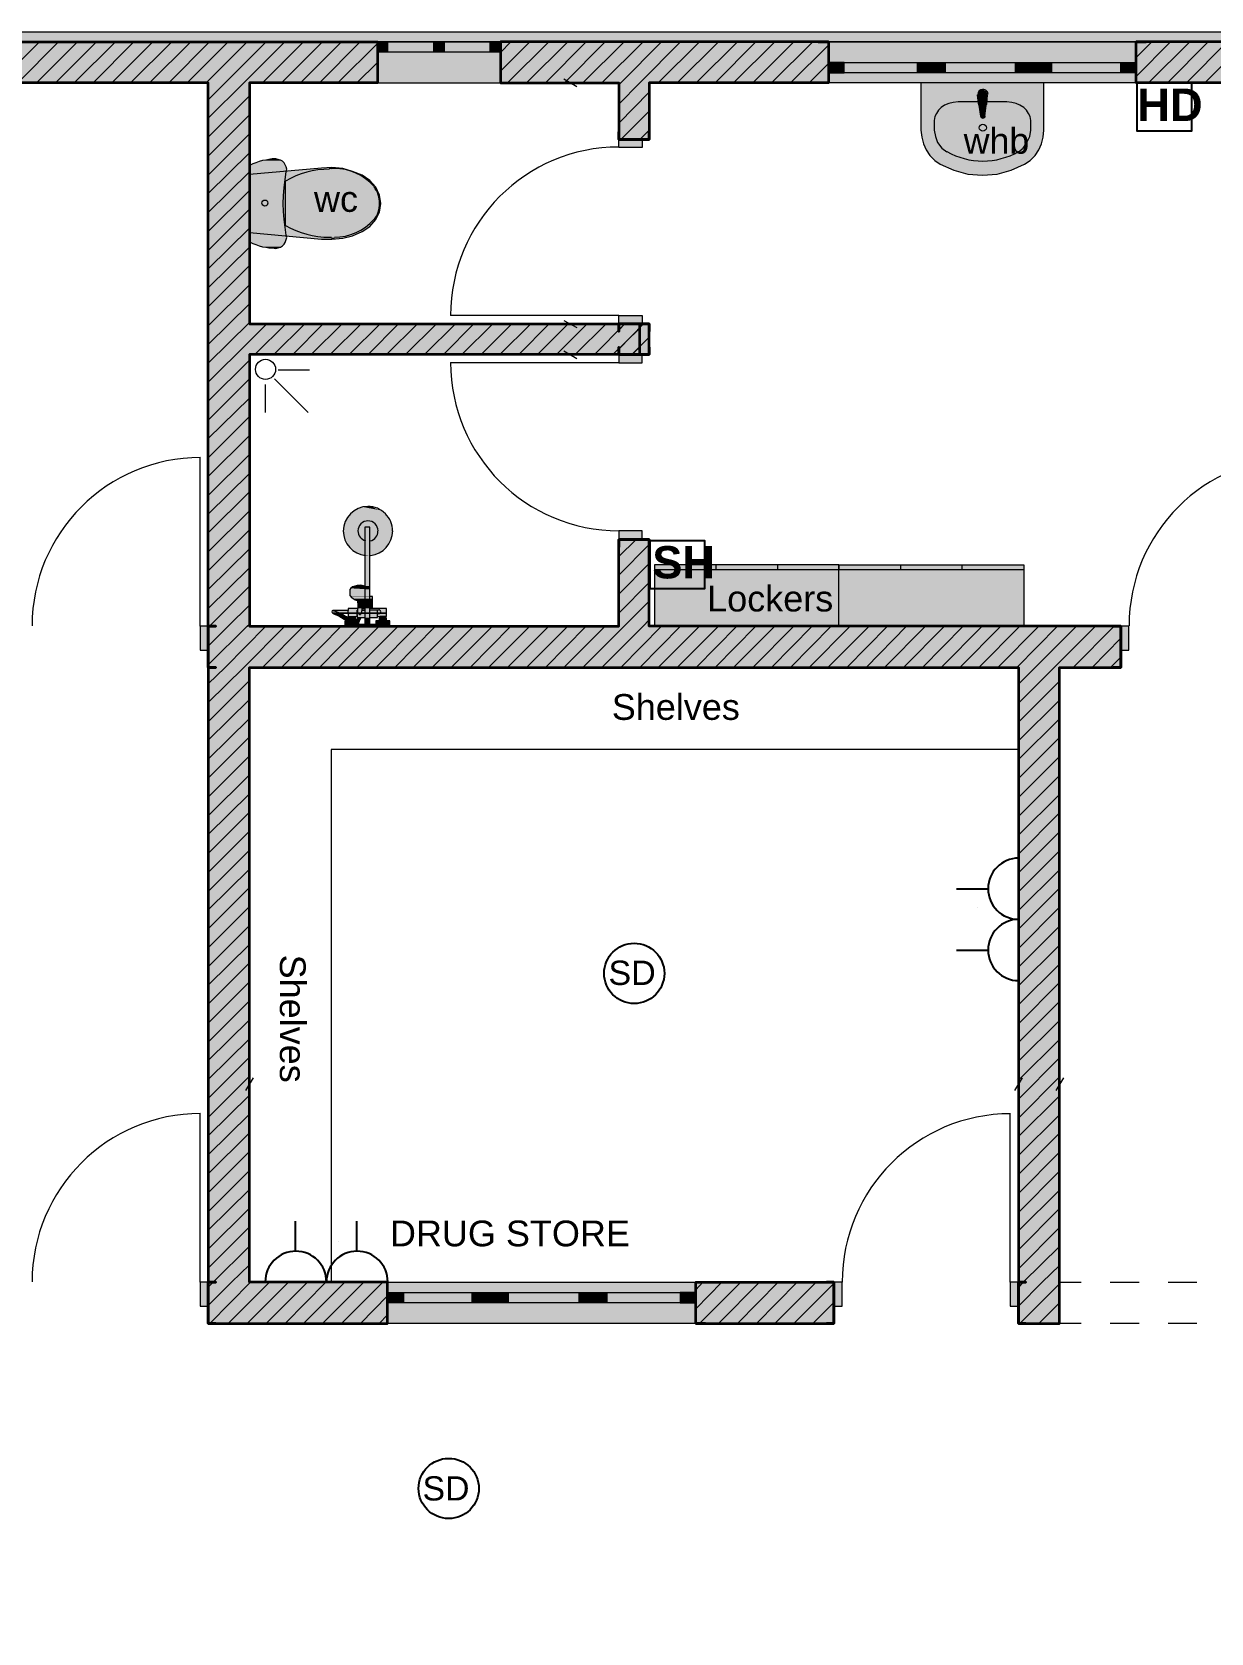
# Model space of a CAD drawing. Header units: inches. Extents: x 1845 to 54835, y 15201 to 50607.
# Drawn here: x 9544 to 21049, y 33993 to 49617 of the extents above; entities that cross this region are included whole.
import ezdxf

# ---------------------------------------------------------------- set-up
doc = ezdxf.new("R2010")
doc.units = ezdxf.units.IN
doc.header["$MEASUREMENT"] = 0
doc.layers.add('PDF_Geometry', color=7, linetype='Continuous', true_color=0xfd8379)
doc.layers.add('PDF_Solid Fills', color=7, linetype='Continuous', true_color=0xffffff)
doc.layers.add('PDF_Text', color=7, linetype='Continuous')
doc.styles.add('PDF Arial-BoldMT', font='arial.ttf')
doc.styles.add('PDF ArialMT', font='arial.ttf')
doc.styles.add('PDF ArialNarrow Bold', font='arialbd.ttf')

msp = doc.modelspace()

# ---------------------------------------------------------------- linework, layer by layer
at = {"layer": 'PDF_Geometry', "color": 251, "lineweight": 18, "true_color": 0x696969}
msp.add_lwpolyline([(3263, 49617), (3163, 49617), (3163, 36912), (3263, 36912), (3263, 49522), (48681, 49522), (48681, 49617)], close=True, dxfattribs=at)
at = {"layer": 'PDF_Geometry', "color": 123, "lineweight": 18, "true_color": 0x70cdbd}
msp.add_lwpolyline([(3263, 49522), (3263, 21805), (15058, 21805), (15058, 15804), (23863, 15804), (23863, 21805), (53787, 21805), (53787, 49522)], close=True, dxfattribs=at)
at = {"layer": 'PDF_Geometry', "lineweight": 9}
for points in [[(9264, 49162), (9618, 49522)], [(9407, 49120), (9803, 49522)], [(9587, 49120), (9989, 49522)], [(9772, 49120), (10174, 49522)], [(9957, 49120), (10359, 49522)], [(10142, 49120), (10539, 49522)], [(10322, 49120), (10724, 49522)], [(10507, 49120), (10909, 49522)], [(10692, 49120), (11095, 49522)], [(10878, 49120), (11275, 49522)], [(11058, 49120), (11460, 49522)], [(11243, 49120), (11645, 49522)], [(11264, 48776), (11613, 49120), (12010, 49522)], [(11264, 48956), (11428, 49120), (11830, 49522)], [(11793, 49120), (12195, 49522)], [(11978, 49120), (12380, 49522)], [(12164, 49120), (12566, 49522)], [(12349, 49120), (12746, 49522)], [(12529, 49120), (12915, 49506)], [(14116, 49236), (14402, 49522)], [(14116, 49416), (14217, 49522)], [(14185, 49120), (14587, 49522)], [(14370, 49120), (14772, 49522)], [(14555, 49120), (14952, 49522)], [(14741, 49120), (15137, 49522)], [(14920, 49120), (15323, 49522)], [(15106, 49120), (15508, 49522)], [(15270, 48913), (15476, 49120), (15873, 49522)], [(15270, 49099), (15291, 49120), (15688, 49522)], [(15656, 49120), (16058, 49522)], [(15841, 49120), (16243, 49522)], [(16026, 49120), (16429, 49522)], [(16212, 49120), (16608, 49522)], [(16391, 49120), (16794, 49522)], [(16577, 49120), (16979, 49522)], [(16762, 49120), (17164, 49522)], [(16947, 49120), (17318, 49490)], [(20318, 49183), (20656, 49522)], [(20318, 49368), (20471, 49522)], [(20440, 49120), (20842, 49522)], [(20625, 49120), (21022, 49522)], [(20810, 49120), (21207, 49522)], [(20990, 49120), (21392, 49522)], [(12714, 49120), (12915, 49321)], [(17127, 49120), (17318, 49310)], [(12899, 49120), (12915, 49136)], [(17312, 49120), (17318, 49125)], [(11264, 48591), (11666, 48993)], [(15270, 48728), (15566, 49030)], [(11264, 48405), (11666, 48808)], [(15291, 48569), (15566, 48845)], [(11264, 48220), (11666, 48622)], [(15476, 48569), (15566, 48659)], [(11264, 48040), (11666, 48437)], [(11264, 47855), (11666, 48252)], [(11264, 47670), (11666, 48072)], [(11264, 47485), (11666, 47887)], [(11264, 47305), (11666, 47702)], [(11264, 47120), (11666, 47516)], [(11264, 46934), (11666, 47337)], [(11264, 46749), (11666, 47151)], [(11264, 46569), (11666, 46966)], [(11264, 46384), (11666, 46781)], [(11264, 46199), (11666, 46601), (11835, 46770)], [(11719, 46469), (12021, 46770)], [(11904, 46469), (12206, 46770)], [(12089, 46469), (12386, 46770)], [(12269, 46469), (12571, 46770)], [(12455, 46469), (12756, 46770)], [(12640, 46469), (12941, 46770)], [(12825, 46469), (13121, 46770)], [(13005, 46469), (13307, 46770)], [(13190, 46469), (13492, 46770)], [(13375, 46469), (13677, 46770)], [(13561, 46469), (13857, 46770)], [(13740, 46469), (14042, 46770)], [(13926, 46469), (14227, 46770)], [(14111, 46469), (14412, 46770)], [(14296, 46469), (14592, 46770)], [(14476, 46469), (14778, 46770)], [(14661, 46469), (14963, 46770)], [(14846, 46469), (15148, 46770)], [(15032, 46469), (15328, 46770), (15270, 46707)], [(15211, 46469), (15471, 46723)], [(15270, 46522), (15513, 46770)], [(15566, 46638), (15397, 46469), (15471, 46538)], [(11264, 46014), (11666, 46416)], [(11264, 45828), (11666, 46231)], [(11264, 45649), (11666, 46045)], [(11264, 45463), (11666, 45865)], [(11264, 45278), (11666, 45680)], [(11264, 45093), (11666, 45495)], [(11264, 44913), (11666, 45310)], [(11264, 44728), (11666, 45130)], [(11264, 44543), (11666, 44945)], [(11264, 44357), (11666, 44760)], [(11264, 44177), (11666, 44574)], [(15270, 44500), (15439, 44664)], [(15270, 44315), (15566, 44617)], [(11264, 43992), (11666, 44389)], [(15270, 44130), (15566, 44431)], [(15270, 43945), (15566, 44246)], [(11264, 43807), (11275, 43818), (11666, 44209)], [(11264, 43622), (11460, 43818), (11666, 44024)], [(14920, 43415), (15323, 43818), (15566, 44061)], [(11264, 43442), (11645, 43818), (11666, 43839)], [(11264, 43072), (11613, 43415), (12010, 43818)], [(11264, 43257), (11428, 43415), (11825, 43818)], [(11793, 43415), (12195, 43818)], [(11978, 43415), (12380, 43818)], [(12164, 43415), (12560, 43818)], [(12349, 43415), (12746, 43818)], [(12529, 43415), (12931, 43818)], [(12714, 43415), (13116, 43818)], [(12899, 43415), (13301, 43818)], [(13084, 43415), (13481, 43818)], [(13264, 43415), (13666, 43818)], [(13449, 43415), (13852, 43818)], [(13635, 43415), (14037, 43818)], [(13820, 43415), (14217, 43818)], [(14000, 43415), (14402, 43818)], [(14185, 43415), (14587, 43818)], [(14370, 43415), (14772, 43818)], [(14555, 43415), (14952, 43818)], [(14735, 43415), (15137, 43818)], [(15106, 43415), (15508, 43818), (15566, 43881)], [(15291, 43415), (15688, 43818)], [(15476, 43415), (15873, 43818)], [(15656, 43415), (16058, 43818)], [(15841, 43415), (16243, 43818)], [(16026, 43415), (16423, 43818)], [(16212, 43415), (16608, 43818)], [(16391, 43415), (16794, 43818)], [(16577, 43415), (16979, 43818)], [(16762, 43415), (17159, 43818)], [(16947, 43415), (17344, 43818)], [(17127, 43415), (17529, 43818)], [(17312, 43415), (17714, 43818)], [(17497, 43415), (17894, 43818)], [(17683, 43415), (18079, 43818)], [(17863, 43415), (18265, 43818)], [(18048, 43415), (18450, 43818)], [(18233, 43415), (18630, 43818)], [(18418, 43415), (18815, 43818)], [(18598, 43415), (19000, 43818)], [(18783, 43415), (19185, 43818)], [(18968, 43415), (19371, 43818)], [(19154, 43415), (19551, 43818)], [(19170, 43066), (19519, 43415), (19921, 43818)], [(19170, 43251), (19334, 43415), (19736, 43818)], [(19704, 43415), (20106, 43818)], [(19889, 43415), (20170, 43701)], [(20069, 43415), (20170, 43516)], [(11264, 42886), (11666, 43288)], [(19170, 42881), (19572, 43283)], [(11264, 42706), (11666, 43103)], [(19170, 42701), (19572, 43098)], [(11264, 42521), (11666, 42918)], [(19170, 42516), (19572, 42913)], [(11264, 42336), (11666, 42738)], [(19170, 42331), (19572, 42733)], [(11264, 42151), (11666, 42553)], [(19170, 42146), (19572, 42548)], [(11264, 41966), (11666, 42368)], [(19170, 41960), (19572, 42362)], [(11264, 41786), (11666, 42183)], [(19170, 41780), (19572, 42177)], [(11264, 41600), (11666, 42003)], [(19170, 41595), (19572, 41997)], [(11264, 41415), (11666, 41817)], [(19170, 41410), (19572, 41812)], [(11264, 41230), (11666, 41632)], [(19170, 41225), (19572, 41627)], [(11264, 41050), (11666, 41447)], [(19170, 41045), (19572, 41442)], [(11264, 40865), (11666, 41267)], [(19170, 40860), (19572, 41262)], [(11264, 40680), (11666, 41082)], [(19170, 40674), (19572, 41077)], [(11264, 40495), (11666, 40897)], [(19170, 40489), (19572, 40891)], [(11264, 40315), (11666, 40711)], [(19170, 40309), (19572, 40706)], [(11264, 40129), (11666, 40532)], [(19170, 40124), (19572, 40521)], [(11264, 39944), (11666, 40346)], [(19170, 39939), (19572, 40341)], [(11264, 39759), (11666, 40161)], [(19170, 39754), (19572, 40156)], [(11264, 39579), (11666, 39976)], [(19170, 39574), (19572, 39971)], [(11264, 39394), (11666, 39791)], [(19170, 39389), (19572, 39785)], [(11264, 39209), (11666, 39611)], [(19170, 39203), (19572, 39606)], [(11264, 39023), (11666, 39426)], [(19170, 39018), (19572, 39420)], [(11264, 38844), (11666, 39240)], [(19170, 38838), (19572, 39235)], [(11264, 38658), (11666, 39055)], [(19170, 38653), (19572, 39050)], [(11264, 38473), (11666, 38875)], [(19170, 38468), (19572, 38870)], [(11264, 38288), (11666, 38690)], [(19170, 38283), (19572, 38685)], [(11264, 38103), (11666, 38505)], [(19170, 38097), (19572, 38500)], [(11264, 37923), (11666, 38320)], [(19170, 37918), (19572, 38314)], [(11264, 37738), (11666, 38140)], [(19170, 37732), (19572, 38135)], [(11264, 37552), (11666, 37955)], [(19170, 37547), (19572, 37949)], [(11264, 37367), (11312, 37415), (11666, 37769)], [(19170, 37362), (19217, 37415), (19572, 37764)], [(11264, 37187), (11492, 37415), (11666, 37584)], [(19170, 37182), (19402, 37415), (19572, 37579)], [(11280, 37013), (11677, 37415)], [(11460, 37013), (11862, 37415)], [(11645, 37013), (12047, 37415)], [(11830, 37013), (12232, 37415)], [(12015, 37013), (12412, 37415)], [(12195, 37013), (12597, 37415)], [(12380, 37013), (12783, 37415)], [(12566, 37013), (12968, 37415)], [(16021, 37156), (16275, 37415)], [(16021, 37341), (16090, 37415)], [(16058, 37013), (16460, 37415)], [(16243, 37013), (16645, 37415)], [(16429, 37013), (16825, 37415)], [(16614, 37013), (17011, 37415)], [(16794, 37013), (17196, 37415)], [(16979, 37013), (17370, 37404)], [(19185, 37013), (19572, 37399)], [(12751, 37013), (13015, 37283)], [(17164, 37013), (17370, 37219)], [(19371, 37013), (19572, 37214)], [(12931, 37013), (13015, 37097)], [(17349, 37013), (17370, 37034)], [(19556, 37013), (19572, 37029)]]:
    msp.add_lwpolyline(points, dxfattribs=at)
at = {"layer": 'PDF_Geometry', "color": 7, "lineweight": 35}
for points in [[(11338, 43818), (11264, 43818), (11338, 43818), (11264, 43818), (11264, 49120), (9264, 49120), (9264, 49220), (9264, 49321), (9264, 49522), (9364, 49522)], [(9264, 49522), (12915, 49522), (12915, 49421), (12915, 49120), (11666, 49120), (11666, 46770), (15471, 46770), (15471, 46469), (11666, 46469), (11666, 43818), (15270, 43818), (15270, 44664), (15497, 44664), (15270, 44664), (15270, 44590), (15270, 44664)], [(17318, 49522), (14116, 49522), (14116, 49421), (14116, 49120), (15270, 49120), (15270, 48569), (15497, 48569), (15270, 48569), (15270, 48644), (15270, 48569)], [(17217, 49522), (17318, 49522), (17318, 49321), (17318, 49220), (17318, 49120), (15566, 49120), (15566, 48569), (15497, 48569), (15566, 48569), (15566, 48644), (15566, 48569)], [(22043, 43818), (21969, 43818), (22043, 43818), (21969, 43818), (21969, 49120), (20318, 49120), (20318, 49220), (20318, 49321), (20318, 49522), (20418, 49522)], [(23271, 49522), (20318, 49522)], [(15270, 48644), (15270, 48569), (15497, 48569), (15566, 48569), (15566, 48644)], [(15566, 46469), (15566, 46770), (15497, 46770), (15270, 46770), (15270, 46696), (15270, 46770), (15270, 46696)], [(15566, 46770), (15566, 46696)], [(15270, 46543), (15270, 46469), (15270, 46543), (15270, 46469), (15497, 46469), (15566, 46469), (15497, 46469), (15270, 46469), (15497, 46469), (15566, 46469), (15566, 46543), (15566, 46469), (15566, 46543)], [(15270, 44590), (15270, 44664), (15497, 44664), (15566, 44664), (15566, 44590)], [(19170, 37013), (19572, 37013), (19572, 37415), (19572, 43415), (20170, 43415), (20170, 43585), (20170, 43818), (15566, 43818), (15566, 44664), (15497, 44664), (15566, 44664), (15566, 44590), (15566, 44664)], [(11264, 43818), (11264, 43585), (11264, 43818), (11264, 43585), (11264, 43415), (11264, 43585), (11264, 43415)], [(20170, 43818), (20096, 43818), (20170, 43818), (20170, 43585), (20170, 43415), (20096, 43415), (20170, 43415), (20096, 43415)], [(20170, 43415), (20170, 43585), (20170, 43818), (20096, 43818)], [(11338, 43415), (11264, 43415), (11338, 43415), (11264, 43415), (11264, 37415), (11338, 37415), (11264, 37415), (11338, 37415)], [(12915, 37013), (13015, 37013), (13015, 37214), (13015, 37314), (13015, 37415), (11666, 37415), (11666, 43415), (19170, 43415), (19170, 37415)], [(11264, 37415), (11264, 37182), (11264, 37415), (11264, 37182), (11264, 37013), (11338, 37013), (11264, 37013), (11338, 37013)], [(16116, 37013), (16021, 37013), (16021, 37214), (16021, 37314), (16021, 37415), (17370, 37415), (17370, 37182), (17370, 37415), (17296, 37415), (17370, 37415)], [(16021, 37013), (17370, 37013), (17370, 37182), (17370, 37415), (17296, 37415)], [(19244, 37415), (19170, 37415), (19244, 37415), (19170, 37415), (19170, 37182), (19170, 37013), (19170, 37182), (19170, 37415), (19170, 37182), (19170, 37013), (19244, 37013), (19170, 37013), (19244, 37013)], [(11264, 37013), (11264, 37182), (11264, 37013), (13015, 37013)], [(17370, 37013), (17296, 37013)]]:
    msp.add_lwpolyline(points, dxfattribs=at)
at = {"layer": 'PDF_Geometry', "color": 7, "lineweight": 13}
for points in [[(12915, 49120), (14116, 49120), (14116, 49421), (14116, 49522), (14116, 49421), (14016, 49421), (14016, 49522), (14116, 49522), (12915, 49522), (13015, 49522), (13015, 49421), (12915, 49421), (12915, 49522), (12915, 49421)], [(13518, 49421), (13465, 49421), (13465, 49522), (13518, 49522), (13566, 49522), (13566, 49421)], [(20318, 49120), (17318, 49120), (17318, 49220), (17318, 49321), (17318, 49220), (17471, 49220), (17471, 49321), (17318, 49321), (17318, 49522), (20318, 49522), (20318, 49321), (20318, 49220)], [(18318, 49220), (18185, 49220), (18185, 49321), (18318, 49321), (18455, 49321), (18455, 49220)], [(19318, 49220), (19143, 49220), (19143, 49321), (19318, 49321), (19492, 49321), (19492, 49220)], [(20318, 49220), (20170, 49220), (20170, 49321), (20318, 49321)], [(13015, 37415), (16021, 37415), (16021, 37314), (16021, 37214), (16021, 37314), (15868, 37314), (15868, 37214), (16021, 37214), (16021, 37013), (13015, 37013), (13015, 37214), (13015, 37314)], [(13015, 37314), (13169, 37314), (13169, 37214), (13015, 37214)], [(14016, 37314), (14190, 37314), (14190, 37214), (14016, 37214), (13841, 37214), (13841, 37314)], [(15016, 37314), (15153, 37314), (15153, 37214), (15016, 37214), (14883, 37214), (14883, 37314)]]:
    msp.add_lwpolyline(points, close=True, dxfattribs=at)
for points in [[(13015, 49522), (13465, 49522)], [(13465, 49421), (13015, 49421)], [(13566, 49522), (14016, 49522)], [(14016, 49421), (13566, 49421)], [(17318, 49522), (17217, 49522)], [(20318, 49522), (20418, 49522)], [(17471, 49321), (18185, 49321)], [(18185, 49220), (17471, 49220)], [(18455, 49321), (19143, 49321)], [(19143, 49220), (18455, 49220)], [(19492, 49321), (20170, 49321)], [(20170, 49220), (19492, 49220)], [(14894, 49120), (14703, 49120)], [(14862, 49083), (14735, 49157)], [(14894, 46770), (14703, 46770)], [(14735, 46802), (14862, 46733)], [(14894, 46469), (14703, 46469)], [(14735, 46506), (14862, 46432)], [(11947, 46321), (12253, 46321)], [(11820, 46178), (11820, 45903)], [(11910, 46231), (12238, 45903)], [(14894, 43818), (14703, 43818)], [(11666, 42616), (11666, 43415), (19170, 43415), (19170, 42616), (12465, 42616), (12465, 37415), (11666, 37415), (11666, 43415), (12465, 43415)], [(11703, 39410), (11629, 39288)], [(11666, 39256), (11666, 39442)], [(19207, 39410), (19133, 39288)], [(19170, 39256), (19170, 39442)], [(19609, 39410), (19535, 39288)], [(19572, 39256), (19572, 39442)], [(19783, 37013), (19572, 37013), (19572, 37415), (19783, 37415)], [(20064, 37415), (20350, 37415)], [(20630, 37415), (20910, 37415)], [(13169, 37314), (13841, 37314)], [(13841, 37214), (13169, 37214)], [(14190, 37314), (14883, 37314)], [(14883, 37214), (14190, 37214)], [(15153, 37314), (15868, 37314)], [(15868, 37214), (15153, 37214)], [(13015, 37013), (12915, 37013)], [(16021, 37013), (16116, 37013)], [(20350, 37013), (20064, 37013)], [(20910, 37013), (20630, 37013)]]:
    msp.add_lwpolyline(points, dxfattribs=at)
at = {"layer": 'PDF_Geometry', "color": 39, "lineweight": 13, "true_color": 0x563838}
for points in [[(18217, 48659), (18228, 48591), (18244, 48527), (18270, 48469), (18307, 48411), (18355, 48363), (18408, 48326), (18540, 48268), (18677, 48231), (18820, 48220), (18963, 48231), (19101, 48268), (19228, 48326), (19286, 48363), (19334, 48411), (19371, 48469), (19397, 48527), (19413, 48591), (19418, 48659), (19418, 49120), (18217, 49120)], [(11698, 47553), (11730, 47543), (11761, 47532), (11793, 47522), (11825, 47516), (11857, 47511), (11888, 47511), (11925, 47506), (11947, 47511), (11968, 47516), (11989, 47532), (12005, 47548), (12015, 47564), (12026, 47591), (12031, 47612), (12026, 47633), (12015, 47712), (12005, 47786), (11999, 47866), (11994, 47945), (11999, 48019), (12005, 48099), (12015, 48178), (12026, 48252), (12031, 48278), (12026, 48300), (12015, 48321), (12005, 48342), (11989, 48358), (11968, 48368), (11947, 48374), (11925, 48379), (11888, 48379), (11857, 48374), (11825, 48368), (11793, 48363), (11761, 48353), (11730, 48342), (11698, 48331), (11666, 48315), (11666, 47569)], [(12672, 47628), (12767, 47670), (12841, 47718), (12899, 47786), (12936, 47860), (12947, 47945), (12936, 48024), (12899, 48104), (12841, 48167), (12767, 48220), (12672, 48257), (12576, 48284), (12470, 48294), (12370, 48289), (11666, 48226), (11666, 47659), (12370, 47596), (12470, 47596), (12576, 47606)], [(12640, 43902), (12603, 43913), (12550, 43945), (12629, 43945), (12629, 43913), (12640, 43913)], [(12730, 43902), (12719, 43886), (12703, 43881), (12703, 43897), (12693, 43897), (12693, 43913), (12719, 43913), (12719, 43902)]]:
    msp.add_lwpolyline(points, close=True, dxfattribs=at)
at = {"layer": 'PDF_Geometry', "color": 1, "lineweight": 25}
for points in [[(20328, 49120), (20858, 49120), (20858, 48649), (20328, 48649)], [(15577, 44654), (16106, 44654), (16106, 44183), (15577, 44183)]]:
    msp.add_lwpolyline(points, close=True, dxfattribs=at)
at = {"layer": 'PDF_Geometry', "color": 39, "lineweight": 13, "true_color": 0x563838}
for points in [[(19170, 48448), (19217, 48485), (19254, 48538), (19281, 48596), (19291, 48659), (19291, 48755), (19286, 48792), (19270, 48823), (19249, 48855), (19222, 48882), (19185, 48903), (19148, 48919), (19106, 48929), (19058, 48935), (18582, 48935), (18535, 48929), (18492, 48919), (18450, 48903), (18418, 48882), (18392, 48855), (18371, 48823), (18355, 48792), (18349, 48755), (18349, 48659), (18360, 48596), (18381, 48538), (18423, 48485), (18471, 48448)], [(18767, 49003), (18778, 48919)], [(18794, 48924), (18794, 48956), (18847, 48956), (18847, 48924)], [(18863, 48919), (18868, 49003)], [(18783, 48903), (18799, 48797)], [(18841, 48797), (18857, 48903)], [(12015, 48162), (12015, 48162)], [(12015, 48162), (12015, 47945), (12015, 47728)], [(12465, 48278), (12465, 48278)], [(12878, 48104), (12878, 48104)], [(12931, 47945), (12931, 47945)], [(12878, 47781), (12878, 47781)], [(12465, 47612), (12465, 47612)], [(12476, 43945), (12502, 43934), (12539, 43918), (12592, 43886), (12629, 43876), (12629, 43871), (12597, 43871), (12597, 43818), (12735, 43818), (12735, 43865), (12740, 43865), (12740, 43871), (12756, 43902), (12793, 43902), (12793, 43834), (12735, 43834), (12735, 43818), (12899, 43818), (12899, 43834), (12841, 43834), (12841, 43902), (12915, 43902), (12915, 43913), (12941, 43913), (12941, 43897), (12931, 43897), (12931, 43871), (12899, 43871), (12899, 43818), (13037, 43818), (13037, 43871), (13005, 43871), (13005, 43897), (12994, 43897), (12994, 43913), (13005, 43913), (13005, 43992), (12867, 43992), (12867, 44109), (12862, 44109), (12857, 44109), (12851, 44109), (12846, 44109), (12841, 44109), (12841, 44506), (12841, 44786), (12793, 44786), (12793, 44506), (12793, 44209), (12767, 44215), (12746, 44220), (12719, 44215), (12693, 44209), (12672, 44204), (12656, 44188), (12645, 44177), (12645, 44162), (12645, 44140), (12645, 44135), (12645, 44119), (12650, 44114), (12661, 44098), (12666, 44098), (12677, 44088), (12698, 44077), (12709, 44072), (12719, 44072), (12724, 44035), (12724, 43992), (12629, 43992), (12629, 43971), (12481, 43971), (12513, 43961), (12550, 43945)], [(17418, 44416), (17418, 44368), (15619, 44368)], [(19222, 44416), (19222, 43818), (17418, 43818), (17418, 44416), (15619, 44416), (15619, 43818), (17418, 43818), (17418, 44416), (19222, 44416), (19222, 44368), (17418, 44368)], [(16217, 44416), (16217, 44368)], [(16820, 44416), (16820, 44368)], [(18021, 44416), (18021, 44368)], [(18619, 44416), (18619, 44368)], [(12719, 44072), (12724, 44072), (12746, 44066), (12761, 44072), (12777, 44072), (12788, 44077), (12793, 44077)], [(12767, 43992), (12767, 44072), (12767, 44035), (12761, 43950), (12761, 43945), (12761, 43939), (12756, 43939), (12751, 43939), (12735, 43939), (12740, 43934), (12746, 43934), (12751, 43934), (12751, 43939)], [(12793, 44209), (12793, 43902)], [(12793, 44103), (12793, 44103)], [(12793, 44072), (12793, 44072)], [(12841, 43902), (12841, 44109)], [(12629, 43945), (12629, 43971)], [(12640, 43913), (12693, 43913)], [(12719, 43934), (12719, 43929), (12719, 43918), (12719, 43913), (12719, 43976), (12724, 43976)], [(12735, 43939), (12730, 43939), (12724, 43945), (12724, 43950), (12724, 43992)], [(12735, 43939), (12735, 43939)], [(12761, 43992), (12793, 43992)], [(12761, 43976), (12793, 43976)], [(12767, 44024), (12793, 44024)], [(12867, 44024), (12841, 44024)], [(12867, 43992), (12841, 43992)], [(12915, 43913), (12915, 43976), (12841, 43976)], [(12926, 43939), (12915, 43939)], [(12994, 43913), (12941, 43913)], [(12629, 43876), (12656, 43865), (12693, 43860), (12703, 43860), (12730, 43860), (12735, 43860), (12735, 43865)], [(12650, 43871), (12629, 43871)], [(12640, 43902), (12661, 43892), (12698, 43886), (12703, 43881)], [(12693, 43897), (12687, 43897), (12650, 43897)], [(12650, 43897), (12650, 43897)], [(12650, 43865), (12650, 43865)], [(12687, 43886), (12687, 43897)], [(12730, 43902), (12756, 43902)], [(12841, 43834), (12793, 43834)], [(13005, 43871), (12931, 43871)], [(12994, 43897), (12941, 43897)], [(12947, 43871), (12947, 43897)], [(12984, 43871), (12984, 43897)]]:
    msp.add_lwpolyline(points, dxfattribs=at)
for points in [[(18823, 48887, 0.255551), (18856, 48905, 0.122777), (18863, 48923)], [(18800, 48799, 0.376902), (18824, 48778, 0.378573), (18847, 48799)], [(18473, 48450, 0.129785), (18822, 48358, 0.129815), (19172, 48450)], [(12880, 48112, 0.214307), (12494, 48286, 0.013112), (12464, 48285, 0.007454), (12444, 48286)], [(12018, 47730, 0.133156), (12447, 47614, 0.007455), (12467, 47614)], [(13063, 44746, 0.414378), (12822, 44987, 0.414213), (12582, 44746)], [(12921, 44748, 0.414775), (12823, 44846, 0.414382), (12725, 44748, 0.344666), (12799, 44653)], [(12484, 43973, 0.412527), (12471, 43960, 0.323804), (12480, 43947)], [(12929, 43941, 0.414607), (12947, 43960, 0.416688), (12929, 43978)]]:
    msp.add_lwpolyline(points, format="xyb", dxfattribs=at)
at = {"layer": 'PDF_Geometry', "color": 30, "lineweight": 20, "true_color": 0xff6600}
for points in [[(15497, 48569), (15497, 48490), (15270, 48490), (15270, 48569)], [(15270, 46770), (15270, 46850), (15497, 46850), (15497, 46770)], [(15270, 46469), (15270, 46389), (15497, 46389), (15497, 46469)], [(15497, 44664), (15497, 44749), (15270, 44749), (15270, 44664)], [(11264, 43818), (11185, 43818), (11185, 43585), (11264, 43585)], [(20170, 43585), (20249, 43585), (20249, 43818), (20170, 43818)], [(11264, 37415), (11185, 37415), (11185, 37182), (11264, 37182)], [(17370, 37182), (17450, 37182), (17450, 37415), (17370, 37415)], [(19170, 37415), (19090, 37415), (19090, 37182), (19170, 37182)]]:
    msp.add_lwpolyline(points, close=True, dxfattribs=at)
at = {"layer": 'PDF_Geometry', "color": 30, "lineweight": 18, "true_color": 0xff6600}
for points in [[(15270, 46850), (13629, 46850)], [(15270, 46389), (13629, 46389)], [(11185, 43818), (11185, 45458)], [(11185, 37415), (11185, 39055)], [(19090, 37415), (19090, 39055)]]:
    msp.add_lwpolyline(points, dxfattribs=at)
at = {"layer": 'PDF_Geometry', "color": 7, "lineweight": 35}
for points in [[(15566, 46696), (15566, 46770), (15497, 46770), (15270, 46770), (15497, 46770), (15566, 46770)], [(17296, 37013), (17370, 37013), (17370, 37182), (17370, 37013)]]:
    msp.add_lwpolyline(points, close=True, dxfattribs=at)
at = {"layer": 'PDF_Geometry', "color": 7, "lineweight": 0, "true_color": 0xffffff, "const_width": 598}
msp.add_lwpolyline([(19222, 44117), (17418, 44117), (15619, 44117)], dxfattribs=at)
at = {"layer": 'PDF_Geometry', "color": 7, "lineweight": 0, "true_color": 0xffffff}
for points in [[(13005, 43945), (12476, 43945), (13005, 43945)], [(12550, 43945), (12476, 43945), (12550, 43945)], [(12740, 43865), (12597, 43865), (12740, 43865)], [(12735, 43865), (12597, 43865), (12735, 43865)]]:
    msp.add_lwpolyline(points, dxfattribs=at)
at = {"layer": 'PDF_Geometry', "color": 1, "lineweight": 25}
for points in [[(19173, 41555, 1), (19173, 40957, 1), (19173, 40359)], [(13016, 37419, 1), (12418, 37419, 1), (11820, 37419)]]:
    msp.add_lwpolyline(points, format="xyb", dxfattribs=at)
for points in [[(19170, 41553), (19170, 40352)], [(18868, 41251), (18566, 41251)], [(18767, 41071), (18767, 41071)], [(18868, 40653), (18566, 40653)], [(12116, 37711), (12116, 38013)], [(12714, 37711), (12714, 38013)], [(12534, 37812), (12534, 37812)], [(13015, 37415), (11814, 37415)]]:
    msp.add_lwpolyline(points, dxfattribs=at)
at = {"layer": 'PDF_Geometry', "color": 39, "lineweight": 13, "true_color": 0x563838}
for centre, radius in [((18823, 48683), 34.4), ((11817, 47948), 29.1)]:
    msp.add_circle(centre, radius, dxfattribs=at)
at = {"layer": 'PDF_Geometry', "color": 7, "lineweight": 13}
msp.add_circle((11823, 46325), 97.9, dxfattribs=at)
at = {"layer": 'PDF_Geometry', "color": 4, "lineweight": 25}
for centre in [(15421, 40430), (13611, 35403)]:
    msp.add_circle(centre, 294, dxfattribs=at)
at = {"layer": 'PDF_Geometry', "color": 39, "lineweight": 13, "true_color": 0x563838}
for centre, radius, start, end in [((18823, 49006), 50.3, 90.0227, 179.9758), ((18823, 48927), 45, 185.5716, 212.7493), ((18824, 48929), 39.7, 212.5469, 270.0055), ((18824, 48929), 29.1, 180.0604, 269.9396), ((18823, 48927), 29.1, 269.9323, 0.0821), ((18824, 49008), 50.3, 359.9452, 90.0548), ((12447, 47429), 849, 89.9841, 120.3211), ((12658, 47942), 278, 0.3514, 36.2885), ((12658, 47948), 278, 323.6903, 359.6481), ((12495, 48130), 516, 269.978, 318.3948), ((12494, 48063), 457, 266.5995, 270.2112), ((12823, 44748), 241, 180.0275, 264.2322), ((12822, 44746), 97.9, 283.8373, 0.0054), ((12823, 44748), 241, 275.7513, 359.989), ((12928, 43958), 18.5, 90.0162, 119.8626)]:
    msp.add_arc(centre, radius, start, end, dxfattribs=at)
at = {"layer": 'PDF_Geometry', "color": 30, "lineweight": 18, "true_color": 0xff6600}
for centre, start, end in [((15272, 46852), 90, 180), ((15272, 46392), 180, 270), ((11188, 43822), 90, 180), ((21893, 43822), 90, 180), ((11188, 37419), 90, 180), ((19093, 37417), 90, 180)]:
    msp.add_arc(centre, 1643, start, end, dxfattribs=at)
at = {"layer": 'PDF_Solid Fills', "transparency": 33554559}
for points in [[(3263, 49522), (48681, 49522), (3263, 49617)], [(48681, 49522), (3263, 49617), (48681, 49617)], [(9264, 49522), (9264, 49120), (12915, 49522)], [(9264, 49120), (12915, 49522), (12915, 49120)], [(14116, 49522), (12915, 49522), (14116, 49120)], [(12915, 49522), (14116, 49120), (12915, 49120)], [(12915, 49522), (13015, 49522), (12915, 49421)], [(13015, 49522), (12915, 49421), (13015, 49421)], [(13015, 49522), (13465, 49522), (13015, 49421)], [(13465, 49522), (13015, 49421), (13465, 49421)], [(13518, 49421), (13465, 49421), (13518, 49522)], [(13465, 49421), (13518, 49522), (13465, 49522)], [(13518, 49522), (13566, 49522), (13518, 49421)], [(13566, 49522), (13518, 49421), (13566, 49421)], [(13566, 49522), (14016, 49522), (13566, 49421)], [(14016, 49522), (13566, 49421), (14016, 49421)], [(14116, 49421), (14016, 49421), (14116, 49522)], [(14016, 49421), (14116, 49522), (14016, 49522)], [(14116, 49522), (14116, 49120), (17318, 49522)], [(14116, 49120), (17318, 49522), (17318, 49120)], [(20318, 49522), (17318, 49522), (20318, 49120)], [(17318, 49522), (20318, 49120), (17318, 49120)], [(20318, 49522), (20318, 49120), (23271, 49522)], [(20318, 49120), (23271, 49522), (23271, 49120)], [(17318, 49321), (17471, 49321), (17318, 49220)], [(17471, 49321), (17318, 49220), (17471, 49220)], [(17471, 49321), (18185, 49321), (17471, 49220)], [(18185, 49321), (17471, 49220), (18185, 49220)], [(18318, 49220), (18185, 49220), (18318, 49321)], [(18185, 49220), (18318, 49321), (18185, 49321)], [(18318, 49321), (18455, 49321), (18318, 49220)], [(18455, 49321), (18318, 49220), (18455, 49220)], [(18455, 49321), (19143, 49321), (18455, 49220)], [(19143, 49321), (18455, 49220), (19143, 49220)], [(19318, 49220), (19143, 49220), (19318, 49321)], [(19143, 49220), (19318, 49321), (19143, 49321)], [(19318, 49321), (19492, 49321), (19318, 49220)], [(19492, 49321), (19318, 49220), (19492, 49220)], [(19492, 49321), (20170, 49321), (19492, 49220)], [(20170, 49321), (19492, 49220), (20170, 49220)], [(20318, 49220), (20170, 49220), (20318, 49321)], [(20170, 49220), (20318, 49321), (20170, 49321)], [(11264, 43818), (11666, 43818), (11264, 49120)], [(11666, 43818), (11264, 49120), (11666, 49120)], [(15270, 49120), (15270, 48569), (15566, 49120)], [(15270, 48569), (15566, 49120), (15566, 48569)], [(19418, 49120), (18217, 49120), (19418, 48659)], [(18217, 49120), (19418, 48659), (18217, 48659)], [(18783, 49040), (18868, 49003), (18767, 49003)], [(18868, 49003), (18767, 49003), (18863, 48919)], [(18767, 49003), (18863, 48919), (18778, 48919)], [(18863, 48919), (18778, 48919), (18857, 48903)], [(18778, 48919), (18857, 48903), (18783, 48903)], [(18820, 49056), (18857, 49040), (18783, 49040)], [(18857, 49040), (18783, 49040), (18868, 49003)], [(18857, 48903), (18783, 48903), (18841, 48797)], [(18783, 48903), (18841, 48797), (18799, 48797)], [(18799, 48797), (18804, 48781), (18836, 48781)], [(18799, 48797), (18841, 48797), (18836, 48781)], [(18804, 48781), (18836, 48781), (18820, 48776)], [(19418, 48659), (18217, 48659), (19413, 48591)], [(18217, 48659), (19413, 48591), (18228, 48591)], [(15497, 48569), (15497, 48490), (15270, 48569)], [(15497, 48490), (15270, 48569), (15270, 48490)], [(19413, 48591), (18228, 48591), (19397, 48527)], [(18228, 48591), (19397, 48527), (18244, 48527)], [(19397, 48527), (18244, 48527), (19371, 48469)], [(18244, 48527), (19371, 48469), (18270, 48469)], [(19371, 48469), (18270, 48469), (19334, 48411)], [(18270, 48469), (19334, 48411), (18307, 48411)], [(11671, 48321), (12021, 48315), (11666, 48315)], [(12021, 48315), (11666, 48315), (12026, 48300)], [(11666, 48315), (12026, 48300), (11666, 48300)], [(12026, 48300), (11666, 48300), (12031, 48278)], [(11666, 48300), (12031, 48278), (11666, 48278)], [(11698, 48331), (12015, 48321), (11671, 48321)], [(12015, 48321), (11671, 48321), (12021, 48315)], [(11719, 48342), (12010, 48331), (11698, 48331)], [(12010, 48331), (11698, 48331), (12015, 48321)], [(11730, 48342), (12005, 48342), (11719, 48342)], [(12005, 48342), (11719, 48342), (12010, 48331)], [(11761, 48353), (11999, 48342), (11730, 48342)], [(11999, 48342), (11730, 48342), (12005, 48342)], [(11767, 48358), (11989, 48353), (11761, 48353)], [(11989, 48353), (11761, 48353), (11999, 48342)], [(11793, 48363), (11989, 48358), (11767, 48358)], [(11989, 48358), (11767, 48358), (11989, 48353)], [(11820, 48368), (11978, 48363), (11793, 48363)], [(11978, 48363), (11793, 48363), (11989, 48358)], [(11825, 48368), (11968, 48368), (11820, 48368)], [(11968, 48368), (11820, 48368), (11978, 48363)], [(11857, 48374), (11962, 48368), (11825, 48368)], [(11962, 48368), (11825, 48368), (11968, 48368)], [(11872, 48374), (11952, 48374), (11857, 48374)], [(11952, 48374), (11857, 48374), (11962, 48368)], [(11888, 48379), (11947, 48374), (11872, 48374)], [(11947, 48374), (11872, 48374), (11952, 48374)], [(11925, 48379), (11931, 48379), (11888, 48379)], [(11931, 48379), (11888, 48379), (11947, 48374)], [(12285, 48284), (12672, 48257), (12015, 48257)], [(12370, 48289), (12576, 48284), (12285, 48284)], [(12576, 48284), (12285, 48284), (12672, 48257)], [(12470, 48294), (12502, 48289), (12370, 48289)], [(12502, 48289), (12370, 48289), (12576, 48284)], [(19334, 48411), (18307, 48411), (19286, 48363)], [(18307, 48411), (19286, 48363), (18355, 48363)], [(19286, 48363), (18355, 48363), (19228, 48326)], [(18355, 48363), (19228, 48326), (18408, 48326)], [(19228, 48326), (18408, 48326), (19101, 48268)], [(18408, 48326), (19101, 48268), (18540, 48268)], [(12031, 48278), (11666, 48278), (12026, 48252)], [(11666, 48278), (12026, 48252), (11666, 48252)], [(12015, 48257), (12751, 48226), (11666, 48226)], [(12026, 48252), (11666, 48252), (12015, 48178)], [(11666, 48252), (12015, 48178), (11666, 48178)], [(12751, 48226), (11666, 48226), (12767, 48220)], [(11666, 48226), (12767, 48220), (11666, 48220)], [(12767, 48220), (11666, 48220), (12841, 48167)], [(11666, 48220), (12841, 48167), (11666, 48167)], [(12015, 48178), (11666, 48178), (12005, 48099)], [(11666, 48178), (12005, 48099), (11666, 48099)], [(12841, 48167), (11666, 48167), (12899, 48104)], [(11666, 48167), (12899, 48104), (11666, 48104)], [(12672, 48257), (12015, 48257), (12751, 48226)], [(18540, 48268), (18677, 48231), (18963, 48231)], [(18540, 48268), (19101, 48268), (18963, 48231)], [(18677, 48231), (18963, 48231), (18820, 48220)], [(12899, 48104), (11666, 48104), (12936, 48024)], [(11666, 48104), (12936, 48024), (11666, 48024)], [(12005, 48099), (11666, 48099), (11999, 48019)], [(11666, 48099), (11999, 48019), (11666, 48019)], [(12936, 48024), (11666, 48024), (12947, 47945)], [(11666, 48024), (12947, 47945), (11666, 47945)], [(11999, 48019), (11666, 48019), (11994, 47945)], [(11666, 48019), (11994, 47945), (11666, 47945)], [(12947, 47945), (11666, 47945), (12936, 47860)], [(11666, 47945), (12936, 47860), (11666, 47860)], [(11994, 47945), (11666, 47945), (11999, 47866)], [(11666, 47945), (11999, 47866), (11666, 47866)], [(11999, 47866), (11666, 47866), (12005, 47786)], [(11666, 47866), (12005, 47786), (11666, 47786)], [(12936, 47860), (11666, 47860), (12899, 47786)], [(11666, 47860), (12899, 47786), (11666, 47786)], [(12899, 47786), (11666, 47786), (12841, 47718)], [(11666, 47786), (12841, 47718), (11666, 47718)], [(12005, 47786), (11666, 47786), (12015, 47712)], [(11666, 47786), (12015, 47712), (11666, 47712)], [(12841, 47718), (11666, 47718), (12767, 47670)], [(11666, 47718), (12767, 47670), (11666, 47670)], [(12015, 47712), (11666, 47712), (12026, 47633)], [(11666, 47712), (12026, 47633), (11666, 47633)], [(12767, 47670), (11666, 47670), (12751, 47659)], [(11666, 47670), (12751, 47659), (11666, 47659)], [(12751, 47659), (11666, 47659), (12672, 47628)], [(11666, 47659), (12672, 47628), (12015, 47628)], [(12026, 47633), (11666, 47633), (12031, 47612)], [(11666, 47633), (12031, 47612), (11666, 47612)], [(12031, 47612), (11666, 47612), (12026, 47591)], [(11666, 47612), (12026, 47591), (11666, 47591)], [(12026, 47591), (11666, 47591), (12021, 47569)], [(11666, 47591), (12021, 47569), (11666, 47569)], [(12021, 47569), (11666, 47569), (12015, 47564)], [(11666, 47569), (12015, 47564), (11671, 47564)], [(12015, 47564), (11671, 47564), (12010, 47553)], [(11671, 47564), (12010, 47553), (11698, 47553)], [(12010, 47553), (11698, 47553), (12005, 47548)], [(11698, 47553), (12005, 47548), (11719, 47548)], [(12005, 47548), (11719, 47548), (11999, 47543)], [(11719, 47548), (11999, 47543), (11730, 47543)], [(11999, 47543), (11730, 47543), (11989, 47532)], [(11730, 47543), (11989, 47532), (11761, 47532)], [(11989, 47532), (11761, 47532), (11767, 47532)], [(11761, 47532), (11989, 47532), (11989, 47532)], [(11989, 47532), (11767, 47532), (11978, 47522)], [(11767, 47532), (11978, 47522), (11793, 47522)], [(11978, 47522), (11793, 47522), (11968, 47516)], [(11793, 47522), (11968, 47516), (11820, 47516)], [(11968, 47516), (11820, 47516), (11962, 47516)], [(11820, 47516), (11962, 47516), (11825, 47516)], [(11962, 47516), (11825, 47516), (11952, 47511)], [(11825, 47516), (11952, 47511), (11857, 47511)], [(11952, 47511), (11857, 47511), (11947, 47511)], [(11857, 47511), (11947, 47511), (11872, 47511)], [(11872, 47511), (11888, 47511), (11931, 47511)], [(11872, 47511), (11947, 47511), (11931, 47511)], [(11888, 47511), (11931, 47511), (11925, 47506)], [(12672, 47628), (12015, 47628), (12576, 47606)], [(12015, 47628), (12576, 47606), (12280, 47606)], [(12280, 47606), (12370, 47596), (12502, 47596)], [(12280, 47606), (12576, 47606), (12502, 47596)], [(12370, 47596), (12502, 47596), (12470, 47596)], [(11666, 46469), (15471, 46469), (11666, 46770)], [(15471, 46469), (11666, 46770), (15471, 46770)], [(15270, 46770), (15270, 46850), (15497, 46770)], [(15270, 46850), (15497, 46770), (15497, 46850)], [(15566, 46770), (15270, 46770), (15566, 46469)], [(15270, 46770), (15566, 46469), (15270, 46469)], [(15270, 46469), (15497, 46469), (15270, 46389)], [(15497, 46469), (15270, 46389), (15497, 46389)], [(12629, 44892), (13047, 44818), (12587, 44818)], [(12693, 44950), (13005, 44892), (12629, 44892)], [(13005, 44892), (12629, 44892), (13047, 44818)], [(12772, 44982), (12941, 44950), (12693, 44950)], [(12941, 44950), (12693, 44950), (13005, 44892)], [(12862, 44982), (12772, 44982), (12941, 44950)], [(12587, 44818), (13058, 44733), (12576, 44733)], [(13058, 44733), (12576, 44733), (13037, 44648)], [(12576, 44733), (13037, 44648), (12597, 44648)], [(13047, 44818), (12587, 44818), (13058, 44733)], [(15497, 44664), (15270, 44664), (15497, 44749)], [(15270, 44664), (15497, 44749), (15270, 44749)], [(13037, 44648), (12597, 44648), (12994, 44580)], [(12597, 44648), (12994, 44580), (12645, 44580)], [(12994, 44580), (12645, 44580), (12926, 44527)], [(12645, 44580), (12926, 44527), (12709, 44527)], [(15270, 43818), (15566, 43818), (15270, 44664)], [(15566, 43818), (15270, 44664), (15566, 44664)], [(12926, 44527), (12709, 44527), (12841, 44506)], [(12709, 44527), (12841, 44506), (12793, 44506)], [(12841, 44506), (12793, 44506), (12841, 44209)], [(12793, 44506), (12841, 44209), (12793, 44209)], [(12746, 44220), (12767, 44215), (12719, 44215)], [(12656, 44188), (12841, 44177), (12645, 44177)], [(12841, 44177), (12645, 44177), (12841, 44162)], [(12645, 44177), (12841, 44162), (12645, 44162)], [(12841, 44162), (12645, 44162), (12841, 44140)], [(12645, 44162), (12841, 44140), (12645, 44140)], [(12841, 44140), (12645, 44140), (12841, 44135)], [(12645, 44140), (12841, 44135), (12645, 44135)], [(12841, 44135), (12645, 44135), (12841, 44119)], [(12645, 44135), (12841, 44119), (12645, 44119)], [(12841, 44119), (12645, 44119), (12841, 44114)], [(12645, 44119), (12841, 44114), (12650, 44114)], [(12841, 44114), (12650, 44114), (12841, 44109)], [(12650, 44114), (12841, 44109), (12656, 44109)], [(12672, 44204), (12841, 44188), (12656, 44188)], [(12841, 44188), (12656, 44188), (12841, 44177)], [(12867, 44109), (12656, 44109), (12867, 44098)], [(12656, 44109), (12867, 44098), (12661, 44098)], [(12867, 44098), (12661, 44098), (12666, 44098)], [(12661, 44098), (12867, 44098), (12867, 44098)], [(12867, 44098), (12666, 44098), (12867, 44088)], [(12666, 44098), (12867, 44088), (12677, 44088)], [(12693, 44209), (12841, 44204), (12672, 44204)], [(12841, 44204), (12672, 44204), (12841, 44188)], [(12867, 44088), (12677, 44088), (12867, 44077)], [(12677, 44088), (12867, 44077), (12698, 44077)], [(12719, 44215), (12793, 44209), (12693, 44209)], [(12841, 44209), (12693, 44209), (12841, 44204)], [(12867, 44077), (12698, 44077), (12867, 44072)], [(12698, 44077), (12867, 44072), (12709, 44072)], [(12867, 44072), (12709, 44072), (12719, 44072)], [(12709, 44072), (12867, 44072), (12867, 44072)], [(12767, 44215), (12719, 44215), (12793, 44209)], [(12867, 44072), (12719, 44072), (12867, 44035)], [(12719, 44072), (12867, 44035), (12724, 44035)], [(12470, 43966), (13005, 43961), (12465, 43961)], [(13005, 43961), (12465, 43961), (13005, 43950)], [(12465, 43961), (13005, 43950), (12470, 43950)], [(12481, 43971), (13005, 43966), (12470, 43966)], [(13005, 43966), (12470, 43966), (13005, 43961)], [(13005, 43950), (12470, 43950), (13005, 43945)], [(12470, 43950), (13005, 43945), (12476, 43945)], [(12476, 43945), (13005, 43945), (13005, 43945)], [(12476, 43945), (12550, 43945), (12481, 43945)], [(13005, 43971), (12481, 43971), (13005, 43966)], [(12550, 43945), (12481, 43945), (12560, 43934)], [(12481, 43945), (12560, 43934), (12502, 43934)], [(12560, 43934), (12502, 43934), (12592, 43918)], [(12502, 43934), (12592, 43918), (12539, 43918)], [(12592, 43918), (12539, 43918), (12603, 43913)], [(12539, 43918), (12603, 43913), (12550, 43913)], [(12603, 43913), (12550, 43913), (12624, 43902)], [(12550, 43913), (12624, 43902), (12566, 43902)], [(13005, 43992), (12629, 43992), (13005, 43971)], [(12629, 43992), (13005, 43971), (12629, 43971)], [(13005, 43945), (12629, 43945), (13005, 43913)], [(12629, 43945), (13005, 43913), (12629, 43913)], [(12693, 43913), (12640, 43913), (12693, 43902)], [(12640, 43913), (12693, 43902), (12640, 43902)], [(12915, 43913), (12719, 43913), (12915, 43902)], [(12719, 43913), (12915, 43902), (12719, 43902)], [(12867, 44035), (12724, 44035), (12867, 43992)], [(12724, 44035), (12867, 43992), (12724, 43992)], [(12994, 43913), (12941, 43913), (12994, 43897)], [(12941, 43913), (12994, 43897), (12941, 43897)], [(11264, 43818), (11264, 43585), (11185, 43818)], [(11264, 43585), (11185, 43818), (11185, 43585)], [(11264, 43818), (11264, 43415), (20170, 43818)], [(11264, 43415), (20170, 43818), (20170, 43415)], [(12624, 43902), (12566, 43902), (12640, 43902)], [(12566, 43902), (12640, 43902), (12571, 43902)], [(12693, 43902), (12571, 43902), (12693, 43897)], [(12571, 43902), (12693, 43897), (12582, 43897)], [(12703, 43897), (12582, 43897), (12703, 43886)], [(12582, 43897), (12703, 43886), (12592, 43886)], [(12703, 43886), (12592, 43886), (12703, 43881)], [(12592, 43886), (12703, 43881), (12608, 43881)], [(12740, 43871), (12597, 43871), (12740, 43865)], [(12597, 43871), (12740, 43865), (12597, 43865)], [(12597, 43865), (12740, 43865), (12740, 43865)], [(12597, 43865), (12735, 43865), (12735, 43865)], [(12735, 43865), (12735, 43865), (12597, 43865)], [(12735, 43865), (12597, 43865), (12740, 43865)], [(12735, 43865), (12597, 43865), (12735, 43818)], [(12597, 43865), (12735, 43818), (12597, 43818)], [(12608, 43881), (12703, 43881), (12703, 43881)], [(12703, 43881), (12703, 43881), (12608, 43881)], [(12746, 43881), (12608, 43881), (12746, 43876)], [(12608, 43881), (12746, 43876), (12629, 43876)], [(12746, 43876), (12629, 43876), (12740, 43871)], [(12629, 43876), (12740, 43871), (12629, 43871)], [(12629, 43871), (12740, 43871), (12740, 43871)], [(12740, 43871), (12740, 43871), (12629, 43871)], [(12640, 43902), (12693, 43902), (12693, 43902)], [(12693, 43902), (12693, 43902), (12640, 43902)], [(12719, 43886), (12746, 43881), (12703, 43881)], [(12703, 43881), (12746, 43881), (12746, 43881)], [(12746, 43881), (12746, 43881), (12703, 43881)], [(12730, 43902), (12751, 43886), (12719, 43886)], [(12751, 43886), (12719, 43886), (12746, 43881)], [(12756, 43902), (12730, 43902), (12751, 43886)], [(12899, 43834), (12735, 43834), (12899, 43818)], [(12735, 43834), (12899, 43818), (12735, 43818)], [(12841, 43902), (12793, 43902), (12841, 43834)], [(12793, 43902), (12841, 43834), (12793, 43834)], [(13037, 43871), (12899, 43871), (13037, 43818)], [(12899, 43871), (13037, 43818), (12899, 43818)], [(13005, 43897), (12931, 43897), (13005, 43871)], [(12931, 43897), (13005, 43871), (12931, 43871)], [(20170, 43585), (20170, 43818), (20249, 43585)], [(20170, 43818), (20249, 43585), (20249, 43818)], [(11264, 37415), (11666, 37415), (11264, 43415)], [(11666, 37415), (11264, 43415), (11666, 43415)], [(19170, 43415), (19170, 37415), (19572, 43415)], [(19170, 37415), (19572, 43415), (19572, 37415)], [(11264, 37415), (11264, 37182), (11185, 37415)], [(11264, 37182), (11185, 37415), (11185, 37182)], [(11264, 37415), (11264, 37013), (13015, 37415)], [(11264, 37013), (13015, 37415), (13015, 37013)], [(13015, 37013), (16021, 37013), (13015, 37415)], [(16021, 37013), (13015, 37415), (16021, 37415)], [(16021, 37013), (17370, 37013), (16021, 37415)], [(17370, 37013), (16021, 37415), (17370, 37415)], [(17370, 37182), (17370, 37415), (17450, 37182)], [(17370, 37415), (17450, 37182), (17450, 37415)], [(19170, 37415), (19170, 37182), (19090, 37415)], [(19170, 37182), (19090, 37415), (19090, 37182)], [(19170, 37415), (19170, 37013), (19572, 37415)], [(19170, 37013), (19572, 37415), (19572, 37013)], [(13015, 37314), (13169, 37314), (13015, 37214)], [(13169, 37314), (13015, 37214), (13169, 37214)], [(13841, 37214), (13169, 37214), (13841, 37314)], [(13169, 37214), (13841, 37314), (13169, 37314)], [(14016, 37214), (13841, 37214), (14016, 37314)], [(13841, 37214), (14016, 37314), (13841, 37314)], [(14016, 37314), (14190, 37314), (14016, 37214)], [(14190, 37314), (14016, 37214), (14190, 37214)], [(14883, 37214), (14190, 37214), (14883, 37314)], [(14190, 37214), (14883, 37314), (14190, 37314)], [(15016, 37214), (14883, 37214), (15016, 37314)], [(14883, 37214), (15016, 37314), (14883, 37314)], [(15016, 37314), (15153, 37314), (15016, 37214)], [(15153, 37314), (15016, 37214), (15153, 37214)], [(15868, 37214), (15153, 37214), (15868, 37314)], [(15153, 37214), (15868, 37314), (15153, 37314)], [(16021, 37214), (15868, 37214), (16021, 37314)], [(15868, 37214), (16021, 37314), (15868, 37314)]]:
    msp.add_solid(points, dxfattribs=at)

# ---------------------------------------------------------------- texts
at = {"layer": 'PDF_Text', "attachment_point": 4}
for s, insert, char_height, style in [('HD', (20329, 48907), 316.9, 'PDF ArialNarrow Bold'), ('whb', (18636, 48553), 250, 'PDF Arial-BoldMT'), ('wc', (12296, 47986), 251.5, 'PDF Arial-BoldMT'), ('SH', (15598, 44440), 315, 'PDF ArialNarrow Bold'), ('Lockers', (16133, 44086), 251.5, 'PDF Arial-BoldMT'), ('Shelves', (15202, 43028), 251.5, 'PDF Arial-BoldMT'), ('DRUG STORE', (13037, 37890), 251.5, 'PDF Arial-BoldMT')]:
    msp.add_mtext(s, dxfattribs=dict(at, insert=insert, char_height=char_height, style=style))
at = {"layer": 'PDF_Text', "insert": (12087, 40613), "char_height": 251.5, "attachment_point": 4, "rotation": 270, "style": 'PDF Arial-BoldMT'}
msp.add_mtext('Shelves', dxfattribs=at)
at = {"layer": 'PDF_Text', "color": 4, "attachment_point": 4, "style": 'PDF ArialMT'}
for insert, char_height in [((15170, 40434), 237.6), ((13355, 35402), 236.3)]:
    msp.add_mtext('SD', dxfattribs=dict(at, insert=insert, char_height=char_height))

doc.saveas('drawing.dxf')
